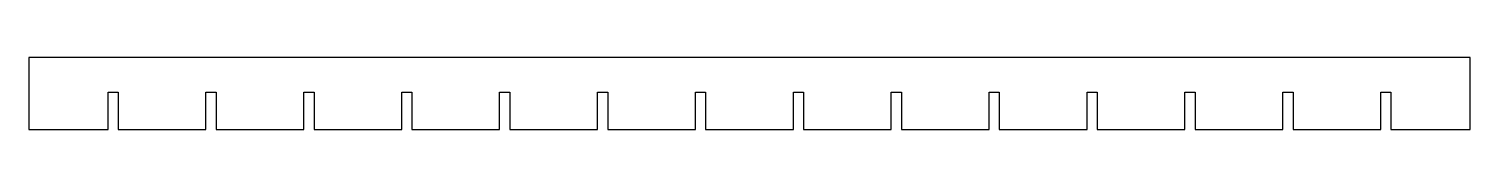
# Model space of a CAD drawing. Header units: millimetres. Extents: x 0 to 240, y -12 to 0.
import ezdxf

# ---------------------------------------------------------------- set-up
doc = ezdxf.new("R2010")
doc.units = ezdxf.units.MM
doc.layers.get('0').update_dxf_attribs({"linetype": 'CONTINUOUS'})

msp = doc.modelspace()

# ---------------------------------------------------------------- linework, layer by layer
msp.add_lwpolyline([(111, -5.8), (112.7, -5.8), (112.7, -12), (127.3, -12), (127.3, -5.8), (129, -5.8), (129, -12), (143.6, -12), (143.6, -5.8), (145.3, -5.8), (145.3, -12), (159.9, -12), (159.9, -5.8), (161.6, -5.8), (161.6, -12), (176.2, -12), (176.2, -5.8), (177.9, -5.8), (177.9, -12), (192.5, -12), (192.5, -5.8), (194.2, -5.8), (194.2, -12), (208.8, -12), (208.8, -5.8), (210.5, -5.8), (210.5, -12), (225.1, -12), (225.1, -5.8), (226.8, -5.8), (226.8, -12), (240, -12), (240, 0), (0, 0), (0, -12), (13.2, -12), (13.2, -5.8), (14.9, -5.8), (14.9, -12), (29.5, -12), (29.5, -5.8), (31.2, -5.8), (31.2, -12), (45.8, -12), (45.8, -5.8), (47.5, -5.8), (47.5, -12), (62.1, -12), (62.1, -5.8), (63.8, -5.8), (63.8, -12), (78.4, -12), (78.4, -5.8), (80.1, -5.8), (80.1, -12), (94.7, -12), (94.7, -5.8), (96.4, -5.8), (96.4, -12), (111, -12)], close=True)

doc.saveas('drawing.dxf')
